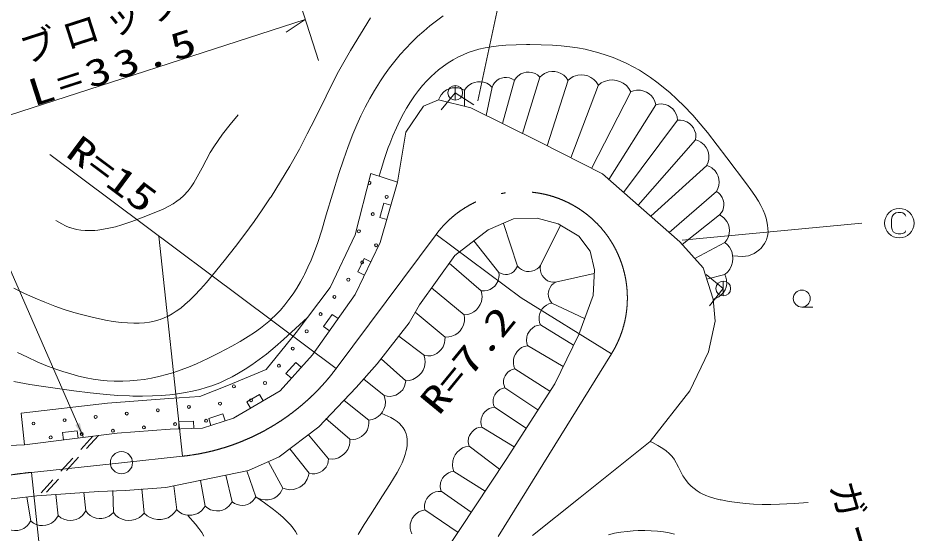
# Model space of a CAD drawing. Units: millimetres, scale not verified. Extents: x 40000 to 680000, y 20000 to 380000.
# Drawn here: x 254448 to 316029, y 286299 to 321246 of the extents above; entities that cross this region are included whole.
import ezdxf
from ezdxf.enums import TextEntityAlignment as Align

# ---------------------------------------------------------------- set-up
doc = ezdxf.new("R2010")
doc.units = ezdxf.units.MM
doc.header["$LTSCALE"] = 1000
doc.linetypes.add('USER1', pattern=[18.5, 14.557377, -1.819672, 0.303279, -1.819672])
doc.linetypes.add('USER3', pattern=[2, 1.2, -0.8])
for name, color, linetype, lineweight in [('M-BGD', 7, 'Continuous', 13), ('M-BMK', 2, 'USER1', 13), ('M-BMK-SRVR', 3, 'Continuous', 13), ('M-STR-HTXT', 7, 'Continuous', 13)]:
    doc.layers.add(name, color=color, linetype=linetype, lineweight=lineweight)
doc.styles.add('ＭＳ ゴシック', font='')
doc.styles.get('ＭＳ ゴシック').set_extended_font_data('MS Gothic')

# ---------------------------------------------------------------- blocks, each defined once
blk = doc.blocks.new('filled_arrow')
at = {"color": 0, "linetype": 'Continuous', "lineweight": -2}
blk.add_solid([(7.5, 1.25), (0, 0), (7.5, -1.25)], dxfattribs=at)

msp = doc.modelspace()

# ---------------------------------------------------------------- linework, layer by layer
at = {"layer": 'M-BGD'}
for p, q in [((289843, 317259), (288655, 313441)), ((284103, 316682), (284103, 315687)), ((286597, 316574), (286202, 314658)), ((288112, 317043), (287305, 314110)), ((291755, 317043), (290327, 312605)), ((293811, 316718), (291941, 311784)), ((284103, 316185), (283141, 315034)), ((284103, 316185), (285361, 315368)), ((284721, 316357), (284721, 315281)), ((296011, 316249), (293356, 311064)), ((297706, 315383), (294517, 310316)), ((299185, 314337), (295524, 309432)), ((300412, 313003), (296503, 308573)), ((301169, 311271), (297364, 307818)), ((301819, 309504), (298609, 306725)), ((302035, 307917), (299498, 305904)), ((288321, 304448), (287370, 307336)), ((289885, 304478), (291246, 307215)), ((287064, 304018), (285364, 306148)), ((302396, 306041), (300350, 304951)), ((285868, 302761), (283690, 304638)), ((290897, 303344), (293536, 303950)), ((302283, 302927), (301116, 303870)), ((302396, 303877), (301157, 303565)), ((284703, 301136), (282499, 302980)), ((302283, 303425), (302283, 302430)), ((302283, 302927), (301342, 301759)), ((290651, 301934), (292874, 300883)), ((283416, 299634), (281391, 301332)), ((307611, 301671), (308357, 301671)), ((289885, 300462), (292122, 299081)), ((282005, 298377), (280276, 299700)), ((288996, 299052), (291426, 297649)), ((280748, 296660), (279082, 298167)), ((288137, 297488), (290527, 295965)), ((279277, 295679), (277894, 296789)), ((287463, 296200), (289706, 294692)), ((278234, 293993), (276558, 295345)), ((286758, 294882), (288917, 293470)), ((276946, 292705), (275331, 294105)), ((285899, 293533), (288090, 292189)), ((275505, 291387), (274139, 293008)), ((274187, 290405), (272881, 292053)), ((285041, 292245), (287107, 290679)), ((272409, 289394), (271424, 291185)), ((268975, 288474), (268533, 290276)), ((270569, 288811), (269954, 290576)), ((283998, 290528), (286129, 289193)), ((265204, 287922), (265020, 289545)), ((267135, 288167), (266816, 289919)), ((257171, 287523), (256995, 288971)), ((259041, 287861), (258910, 289107)), ((260911, 287738), (260870, 289231)), ((262996, 287707), (262835, 289340)), ((283140, 289179), (285192, 287770)), ((255300, 287155), (255029, 288800)), ((282036, 287922), (284291, 286400))]:
    msp.add_line(p, q, dxfattribs=at)
at = {"layer": 'M-BGD', "linetype": 'USER3'}
for p, q in [((259512, 292910), (255826, 288888)), ((259895, 292958), (256188, 288914))]:
    msp.add_line(p, q, dxfattribs=at)
at = {"layer": 'M-BGD'}
for points in [[(254160, 302938), (254876, 302595), (255609, 302266), (256269, 301991), (256946, 301731), (257576, 301509), (258225, 301303), (258836, 301130), (259465, 300972), (260368, 300784), (260900, 300695), (261435, 300626), (261866, 300589), (262295, 300573), (262659, 300578), (263027, 300603), (263350, 300645), (263666, 300707), (264085, 300826), (264355, 300931), (264626, 301058), (264907, 301213), (265179, 301386), (265476, 301601), (265764, 301834), (266089, 302125), (266412, 302442), (266817, 302874), (267217, 303330), (267633, 303825), (268428, 304801), (269191, 305769), (269835, 306617), (270458, 307469), (271011, 308260), (271555, 309072), (271603, 309147), (272246, 310175), (272876, 311218), (273529, 312374), (274065, 313400), (274588, 314445), (276097, 317476), (276535, 318269), (276994, 319061), (277668, 320168), (278363, 321270)], [(283287, 321398), (282836, 321073), (282388, 320727), (281962, 320371), (281543, 319995), (281138, 319604), (280748, 319200), (280366, 318775), (280000, 318337), (279643, 317879), (279303, 317410), (278979, 316929), (278952, 316887), (278620, 316347), (278306, 315799), (278000, 315224), (277707, 314632), (277425, 314013), (277156, 313378), (276840, 312557), (276516, 311644), (276208, 310717), (275772, 309318), (275355, 307907), (275309, 307753), (275049, 306890), (274769, 306034), (274556, 305441), (274324, 304856), (274108, 304361), (273872, 303874), (273831, 303793), (273602, 303369), (273355, 302954), (273095, 302558), (272820, 302174), (272540, 301817), (272239, 301467), (271936, 301145), (271620, 300838), (271561, 300784), (271229, 300500), (270884, 300232), (270478, 299943), (270052, 299666), (269503, 299336), (268941, 299022), (268077, 298567), (267310, 298188), (266539, 297830), (265998, 297599), (265449, 297387), (265014, 297236), (264512, 297089), (263995, 296958), (263502, 296854), (262996, 296767), (262517, 296706), (262028, 296663), (261558, 296642), (261089, 296641), (260960, 296645), (260493, 296671), (260028, 296718), (259545, 296787), (259055, 296877), (258539, 296995), (258026, 297132), (257477, 297301), (256933, 297489), (256337, 297718), (255746, 297966), (255078, 298271), (254409, 298598)], [(302943, 305140), (303266, 305110), (303596, 305099), (303794, 305112), (303988, 305146), (304046, 305161), (304217, 305220), (304384, 305299), (304551, 305402), (304708, 305524), (304852, 305661), (304981, 305812), (305086, 305966), (305178, 306138), (305213, 306222), (305268, 306394), (305304, 306570), (305322, 306770), (305320, 306982), (305297, 307216), (305251, 307458), (305192, 307686), (305097, 307972), (304985, 308245), (304839, 308544), (304672, 308840), (304425, 309226), (304156, 309609), (303855, 310020), (302523, 311785), (301207, 313496), (300724, 314084), (300217, 314671), (300163, 314730), (299651, 315256), (299118, 315774), (298674, 316179), (298210, 316576), (297787, 316912), (297352, 317231), (296599, 317722), (296180, 317956), (295742, 318177), (295286, 318384), (294821, 318572), (294340, 318746), (293851, 318900), (292907, 319143), (292398, 319236), (291877, 319311), (291285, 319375), (290689, 319418), (289929, 319449), (289163, 319461), (288939, 319461), (288240, 319446), (287532, 319411), (287031, 319367), (286534, 319303), (286121, 319231), (285704, 319137), (285340, 319035), (284981, 318913), (284972, 318910), (284630, 318768), (284287, 318603), (283953, 318419), (283619, 318213), (283296, 317989), (282975, 317743), (282468, 317297), (282172, 316997), (281891, 316684), (281606, 316334), (281337, 315973), (281062, 315567), (280805, 315150), (280601, 314794), (280345, 314307), (280106, 313812), (279873, 313281), (279655, 312734), (279561, 312481), (279309, 311745), (279073, 310992), (278933, 310534)], [(286600, 316575), (286674, 316726), (286757, 316860), (286929, 317029), (287090, 317125), (287238, 317183), (287417, 317222), (287586, 317225), (287780, 317202), (287944, 317140), (288108, 317042)], [(288116, 317043), (288225, 317193), (288340, 317322), (288559, 317472), (288752, 317545), (288924, 317579), (289125, 317587), (289309, 317557), (289515, 317495), (289681, 317397), (289839, 317259)], [(289848, 317259), (290003, 317391), (290161, 317499), (290434, 317604), (290660, 317631), (290852, 317624), (291070, 317580), (291260, 317501), (291464, 317381), (291617, 317233), (291750, 317043)], [(291760, 317042), (291934, 317178), (292109, 317287), (292410, 317387), (292655, 317406), (292863, 317389), (293096, 317331), (293297, 317236), (293512, 317097), (293670, 316930), (293806, 316719)], [(282975, 315705), (283052, 315888), (283140, 316051), (283331, 316262), (283514, 316385), (283684, 316463), (283892, 316521), (284091, 316536), (284320, 316522), (284518, 316461), (284716, 316356)], [(284726, 316358), (284845, 316519), (284971, 316657), (285209, 316818), (285419, 316894), (285605, 316930), (285823, 316936), (286022, 316902), (286244, 316832), (286422, 316725), (286592, 316573)], [(293816, 316717), (294012, 316853), (294208, 316961), (294538, 317052), (294803, 317059), (295027, 317028), (295275, 316952), (295487, 316838), (295711, 316675), (295872, 316486), (296006, 316250)], [(296015, 316247), (296205, 316316), (296389, 316361), (296678, 316363), (296897, 316310), (297073, 316236), (297259, 316119), (297407, 315980), (297555, 315798), (297645, 315607), (297702, 315386)], [(264764, 293388), (266950, 293463), (269061, 294142), (272228, 295989), (274414, 298439), (277317, 302510), (279013, 306053), (280182, 310124), (280747, 313517), (281953, 315289), (282971, 315703), (285157, 315176), (289869, 312839), (294091, 310690), (299331, 306091), (300914, 304319), (301593, 302208), (301743, 300701), (301291, 298627), (300009, 295989), (297333, 292558), (292583, 288751), (289342, 286188)], [(297710, 315381), (297898, 315420), (298077, 315437), (298350, 315400), (298549, 315320), (298705, 315226), (298864, 315091), (298985, 314940), (299099, 314748), (299158, 314557), (299182, 314340)], [(269373, 314705), (268836, 314050), (268314, 313382), (268009, 312961), (267713, 312518), (267481, 312137), (266931, 311107), (266369, 310098), (266183, 309818), (265983, 309553), (265656, 309197), (265448, 309012), (265225, 308842), (264956, 308664), (264665, 308497), (264288, 308308), (263897, 308134), (262818, 307711), (262150, 307465), (261483, 307240), (261053, 307115), (260608, 307007), (260238, 306936), (259862, 306886), (259642, 306866), (259319, 306852), (258986, 306859), (258704, 306883), (258417, 306928), (258174, 306986), (257928, 307065), (257919, 307069), (257663, 307178), (257406, 307310), (257006, 307542)], [(299188, 314334), (299381, 314332), (299560, 314312), (299819, 314218), (299996, 314098), (300129, 313974), (300257, 313808), (300342, 313634), (300414, 313423), (300431, 313223), (300409, 313006)], [(300414, 312998), (300603, 312932), (300772, 312851), (300996, 312670), (301130, 312492), (301219, 312325), (301289, 312118), (301315, 311918), (301313, 311685), (301263, 311482), (301167, 311276)], [(301171, 311267), (301355, 311189), (301519, 311099), (301730, 310906), (301853, 310720), (301931, 310548), (301988, 310339), (302002, 310138), (301987, 309907), (301924, 309708), (301817, 309508)], [(254888, 292332), (254643, 294477), (260503, 295145), (264676, 295467), (266763, 295600), (268716, 296376), (271285, 297446), (273318, 299935), (275619, 302985), (277305, 306570), (278375, 310717), (280182, 310124)], [(301819, 309500), (301958, 309402), (302077, 309297), (302218, 309097), (302286, 308921), (302320, 308764), (302329, 308579), (302303, 308410), (302248, 308221), (302160, 308067), (302035, 307921)], [(279735, 308570), (279255, 308707), (278979, 307746), (279459, 307608)], [(302036, 307912), (302207, 307804), (302356, 307687), (302536, 307459), (302630, 307253), (302680, 307068), (302702, 306849), (302683, 306646), (302630, 306417), (302535, 306228), (302395, 306046)], [(314667, 307828), (314627, 307923), (314557, 307993), (314462, 308048), (314347, 308078), (314152, 308078), (313997, 308048), (313837, 307938), (313742, 307798), (313702, 307598), (313702, 307108), (313742, 306898), (313817, 306773), (313962, 306668), (314142, 306628), (314332, 306628), (314477, 306643), (314552, 306688), (314622, 306753), (314652, 306823)], [(275562, 272167), (278719, 277392), (283360, 284986), (287546, 291346), (290856, 296474), (292479, 299817), (293452, 302445), (293550, 304198), (293258, 305463), (292479, 306469), (291083, 307313), (289655, 307703), (288065, 307638), (286345, 306891), (284074, 305171), (281672, 301829), (280977, 300601), (278805, 297810), (277377, 296208), (274857, 293553), (272163, 291509), (270087, 290600), (264477, 289432)], [(302396, 306036), (302563, 305879), (302704, 305716), (302856, 305424), (302915, 305175), (302931, 304959), (302910, 304710), (302845, 304488), (302737, 304245), (302591, 304055), (302396, 303882)], [(278381, 304733), (277930, 304949), (277498, 304047), (277949, 303831)], [(288318, 304447), (288260, 304318), (288194, 304204), (288054, 304058), (287921, 303974), (287799, 303922), (287650, 303885), (287508, 303879), (287346, 303893), (287207, 303941), (287067, 304020)], [(289881, 304478), (289770, 304355), (289655, 304251), (289446, 304137), (289267, 304091), (289111, 304076), (288931, 304088), (288769, 304132), (288592, 304207), (288453, 304310), (288325, 304448)], [(290894, 303347), (290733, 303351), (290583, 303370), (290367, 303452), (290220, 303555), (290110, 303661), (290005, 303801), (289935, 303948), (289878, 304126), (289866, 304294), (289887, 304476)], [(287061, 304015), (287072, 303832), (287064, 303660), (286991, 303406), (286888, 303229), (286777, 303094), (286627, 302961), (286467, 302868), (286270, 302787), (286080, 302758), (285871, 302765)], [(302394, 303873), (302465, 303689), (302513, 303512), (302521, 303231), (302475, 303017), (302407, 302844), (302298, 302660), (302166, 302513), (301992, 302366), (301809, 302274), (301595, 302213)], [(290652, 301937), (290561, 302058), (290487, 302180), (290422, 302388), (290411, 302557), (290425, 302699), (290467, 302859), (290535, 302996), (290633, 303143), (290750, 303250), (290896, 303340)], [(285866, 302757), (285907, 302549), (285925, 302352), (285882, 302051), (285792, 301832), (285688, 301661), (285538, 301485), (285370, 301354), (285157, 301229), (284946, 301166), (284706, 301141)], [(289887, 300466), (289828, 300632), (289790, 300792), (289791, 301044), (289838, 301235), (289904, 301387), (290007, 301549), (290130, 301677), (290289, 301804), (290456, 301881), (290650, 301930)], [(276156, 300882), (275749, 301172), (275168, 300358), (275575, 300067)], [(284700, 301133), (284723, 300924), (284724, 300728), (284656, 300435), (284549, 300226), (284431, 300067), (284268, 299907), (284091, 299791), (283871, 299687), (283657, 299642), (283419, 299638)], [(254153, 296620), (255234, 296429), (256317, 296259), (258225, 295988), (259324, 295857), (260435, 295745), (261212, 295685), (261995, 295644), (262226, 295637), (262884, 295628), (263554, 295640), (264142, 295669), (264738, 295719), (265269, 295783), (265805, 295867), (266286, 295963), (266770, 296080), (267207, 296206), (267647, 296354), (267702, 296374), (268122, 296541), (268534, 296725), (268963, 296941), (269393, 297180), (269849, 297457), (270296, 297753), (270791, 298107), (271287, 298486), (271876, 298966), (272456, 299465), (274084, 300950)], [(288998, 299055), (288953, 299226), (288928, 299390), (288950, 299642), (289013, 299829), (289091, 299977), (289208, 300130), (289341, 300248), (289512, 300362), (289685, 300426), (289883, 300458)], [(283412, 299631), (283407, 299431), (283383, 299245), (283281, 298976), (283153, 298793), (283022, 298657), (282847, 298526), (282665, 298440), (282443, 298369), (282235, 298354), (282009, 298380)], [(288139, 297492), (288081, 297672), (288043, 297845), (288050, 298116), (288105, 298319), (288180, 298482), (288294, 298653), (288429, 298788), (288604, 298921), (288784, 299000), (288994, 299048)], [(282002, 298373), (282044, 298151), (282061, 297940), (282012, 297621), (281915, 297389), (281802, 297207), (281640, 297023), (281460, 296884), (281232, 296754), (281006, 296689), (280751, 296664)], [(273654, 297587), (273281, 297920), (272615, 297174), (272988, 296841)], [(287464, 296203), (287414, 296349), (287380, 296489), (287381, 296711), (287424, 296877), (287481, 297011), (287572, 297152), (287680, 297264), (287820, 297375), (287966, 297442), (288136, 297485)], [(280745, 296658), (280714, 296472), (280667, 296303), (280537, 296068), (280395, 295914), (280255, 295805), (280076, 295707), (279896, 295651), (279681, 295614), (279486, 295627), (279280, 295681)], [(271077, 295317), (270825, 295749), (269961, 295245), (270213, 294813)], [(279274, 295675), (279329, 295472), (279361, 295277), (279338, 294977), (279264, 294754), (279173, 294578), (279036, 294394), (278879, 294253), (278677, 294115), (278472, 294038), (278237, 293997)], [(286759, 294885), (286708, 295035), (286676, 295180), (286678, 295407), (286723, 295578), (286784, 295716), (286878, 295860), (286990, 295974), (287135, 296087), (287286, 296155), (287461, 296197)], [(268482, 293955), (268329, 294431), (267377, 294125), (267530, 293649)], [(279112, 294458), (279737, 294174), (279949, 294049), (280151, 293907), (280316, 293767), (280464, 293615), (280575, 293473), (280674, 293313), (280713, 293234), (280774, 293069), (280817, 292896), (280842, 292697), (280848, 292494), (280833, 292259), (280798, 292025), (280782, 291945), (280714, 291678), (280624, 291411), (280498, 291107), (280350, 290804), (280155, 290448), (279672, 289653), (279178, 288880), (278344, 287592), (277919, 286936), (277507, 286262)], [(285901, 293536), (285859, 293700), (285836, 293857), (285857, 294100), (285919, 294278), (285994, 294420), (286107, 294566), (286235, 294679), (286399, 294788), (286565, 294848), (286755, 294878)], [(266357, 293443), (266340, 293942), (265340, 293908), (265358, 293408)], [(278231, 293989), (278237, 293796), (278224, 293616), (278141, 293352), (278028, 293169), (277909, 293030), (277748, 292895), (277577, 292802), (277368, 292721), (277169, 292695), (276950, 292708)], [(218281, 276966), (221716, 278724), (246708, 291164), (248932, 291842), (251005, 292181), (254888, 292332), (261164, 293116), (264764, 293388)], [(258522, 292786), (258460, 293282), (257468, 293158), (257530, 292662)], [(285043, 292248), (285005, 292408), (284986, 292561), (285012, 292794), (285075, 292966), (285151, 293101), (285263, 293241), (285389, 293347), (285550, 293449), (285712, 293504), (285897, 293530)], [(276943, 292702), (276941, 292494), (276918, 292302), (276816, 292023), (276686, 291832), (276552, 291689), (276373, 291552), (276186, 291460), (275958, 291384), (275743, 291366), (275509, 291390)], [(308052, 288431), (307085, 288357), (306108, 288301), (305521, 288286), (304933, 288290), (304347, 288314), (303790, 288356), (303224, 288419), (302688, 288498), (302144, 288600), (302084, 288612), (301720, 288695), (301353, 288800), (301101, 288892), (300857, 289002), (300710, 289082), (300507, 289210), (300306, 289360), (300117, 289527), (299935, 289716), (299767, 289919), (299616, 290136), (299552, 290240), (299255, 290817), (298947, 291370), (298901, 291433), (298766, 291596), (298608, 291753), (298412, 291916), (298192, 292071), (297845, 292283), (297481, 292481), (297333, 292558)], [(284001, 290532), (283943, 290738), (283910, 290934), (283930, 291239), (284003, 291465), (284094, 291645), (284232, 291832), (284390, 291976), (284593, 292117), (284800, 292197), (285038, 292241)], [(275502, 291384), (275483, 291211), (275447, 291052), (275338, 290827), (275214, 290678), (275089, 290570), (274928, 290470), (274763, 290409), (274566, 290365), (274384, 290368), (274190, 290408)], [(274183, 290403), (274132, 290192), (274064, 290000), (273895, 289739), (273719, 289574), (273548, 289459), (273334, 289361), (273121, 289311), (272870, 289286), (272647, 289317), (272413, 289396)], [(283142, 289182), (283100, 289347), (283076, 289504), (283098, 289746), (283159, 289925), (283235, 290066), (283347, 290213), (283476, 290325), (283640, 290434), (283806, 290494), (283996, 290525)], [(264477, 289432), (261709, 289240), (259920, 289178)], [(259920, 289178), (255710, 288880), (250745, 288296), (243346, 284986), (229099, 277814), (218552, 272394), (212073, 268929)], [(272404, 289392), (272316, 289207), (272216, 289044), (272008, 288837), (271813, 288719), (271633, 288647), (271416, 288599), (271210, 288594), (270974, 288620), (270773, 288694), (270574, 288813)], [(282039, 287925), (282021, 288102), (282022, 288268), (282083, 288515), (282176, 288690), (282277, 288824), (282416, 288957), (282567, 289053), (282754, 289139), (282936, 289175), (283137, 289176)], [(268970, 288473), (268861, 288308), (268743, 288166), (268516, 287996), (268313, 287910), (268131, 287865), (267916, 287848), (267719, 287872), (267496, 287930), (267315, 288027), (267140, 288168)], [(270565, 288810), (270476, 288662), (270378, 288533), (270186, 288376), (270012, 288294), (269855, 288248), (269669, 288225), (269495, 288238), (269299, 288280), (269137, 288358), (268979, 288475)], [(270569, 288811), (271164, 288396), (271766, 287951), (272103, 287681), (272407, 287420), (272707, 287136), (272914, 286914), (273110, 286674), (273255, 286468), (273379, 286255)], [(259036, 287860), (258927, 287690), (258809, 287544), (258580, 287367), (258374, 287277), (258189, 287229), (257971, 287209), (257769, 287231), (257542, 287286), (257355, 287383), (257175, 287524)], [(260907, 287738), (260761, 287602), (260613, 287490), (260352, 287376), (260134, 287338), (259946, 287336), (259732, 287369), (259544, 287438), (259340, 287545), (259184, 287682), (259046, 287860)], [(262991, 287707), (262837, 287548), (262679, 287415), (262395, 287273), (262155, 287219), (261946, 287207), (261707, 287231), (261494, 287297), (261261, 287404), (261080, 287548), (260916, 287738)], [(265198, 287921), (265055, 287735), (264903, 287575), (264620, 287392), (264372, 287306), (264153, 287268), (263897, 287266), (263664, 287310), (263405, 287396), (263198, 287526), (263002, 287708)], [(267130, 288167), (267009, 287999), (266880, 287855), (266637, 287687), (266421, 287606), (266230, 287567), (266006, 287558), (265800, 287590), (265571, 287659), (265385, 287768), (265208, 287923)], [(281149, 286301), (281088, 286488), (281049, 286667), (281055, 286949), (281113, 287160), (281189, 287330), (281308, 287508), (281448, 287647), (281629, 287786), (281816, 287868), (282034, 287918)], [(255296, 287155), (255182, 286985), (255059, 286839), (254824, 286664), (254614, 286577), (254426, 286532), (254204, 286515), (254000, 286541), (253771, 286602), (253584, 286703), (253404, 286850)], [(257166, 287522), (257059, 287351), (256943, 287202), (256716, 287021), (256511, 286927), (256327, 286877), (256108, 286853), (255905, 286871), (255676, 286923), (255488, 287018), (255305, 287156)], [(267049, 286150), (266905, 286385), (266705, 286670), (266480, 286954), (265954, 287551)], [(294506, 286240), (294912, 286333), (295332, 286409), (295756, 286465), (296180, 286500), (296514, 286514), (296959, 286523), (297402, 286512), (297813, 286482), (298220, 286432), (298605, 286366), (298985, 286279)]]:
    msp.add_lwpolyline(points, dxfattribs=at)
for centre, radius in [((284103, 316185), 500), ((279447, 309136), 100), ((278505, 307969), 100), ((314227, 307353), 1000), ((277563, 306802), 100), ((278731, 305860), 100), ((277789, 304692), 100), ((276847, 303525), 100), ((302283, 302927), 500), ((275905, 302358), 100), ((307611, 302245), 574), ((274963, 301190), 100), ((274021, 300023), 100), ((273079, 298856), 100), ((272137, 297688), 100), ((269086, 296295), 100), ((271195, 296521), 100), ((266034, 294903), 100), ((268144, 295128), 100), ((270253, 295353), 100), ((261816, 294452), 100), ((263925, 294677), 100), ((255488, 293775), 100), ((257597, 294001), 100), ((259707, 294226), 100), ((265093, 293735), 100), ((267202, 293961), 100), ((258765, 293059), 100), ((260874, 293284), 100), ((262983, 293510), 100), ((256655, 292834), 100)]:
    msp.add_circle(centre, radius, dxfattribs=at)
for centre, start, end in [((278280, 310078), 213.06478, 117.99463), ((269311, 294186), 91.22594, 149.28694)]:
    msp.add_arc(centre, 100, start, end, dxfattribs=at)
at = {"layer": 'M-BMK'}
for p, q in [((276022, 297501), (282808, 306594)), ((294697, 298492), (278338, 272116)), ((261459, 291118), (265590, 291558)), ((261459, 291118), (255345, 290466))]:
    msp.add_line(p, q, dxfattribs=at)
for centre, radius, start, end in [((288578, 302287), 7200, 328.19172, 143.26449), ((264001, 306473), 15000, 276.07959, 323.26449), ((259581, 250691), 40000, 96.07959, 116.84386)]:
    msp.add_arc(centre, radius, start, end, dxfattribs=at)
at = {"layer": 'M-BMK-SRVR'}
msp.add_circle((261459, 291118), 750, dxfattribs=at)
at = {"layer": 'M-STR-HTXT'}
for p, q in [((287939, 326359), (285628, 315646)), ((274824, 318380), (273621, 322111)), ((273928, 321159), (251982, 314080)), ((273928, 321159), (272633, 320288)), ((276022, 297501), (256596, 312000)), ((299493, 306193), (311677, 307348)), ((265590, 291558), (264001, 306473)), ((282808, 306594), (288578, 302287)), ((288578, 302287), (294697, 298492)), ((255345, 290466), (258053, 265042))]:
    msp.add_line(p, q, dxfattribs=at)
msp.add_lwpolyline([(258879, 292831), (246783, 320461), (219716, 320461)], dxfattribs=at)

# ---------------------------------------------------------------- block references
at = {"layer": 'M-STR-HTXT', "xscale": 133, "yscale": 133, "rotation": 113.6}
msp.add_blockref('filled_arrow', (258879, 292831), dxfattribs=at)

# ---------------------------------------------------------------- texts
at = {"layer": 'M-STR-HTXT', "style": 'ＭＳ ゴシック', "width": 1.35}
for s, rotation, p in [('R=15', 323.264, (257248, 311513)), ('R=7.2', 50.667, (283410, 293894))]:
    msp.add_text(s, height=1833, rotation=rotation, dxfattribs=at).set_placement(p, align=Align.BOTTOM_LEFT)
at = {"layer": 'M-STR-HTXT', "char_height": 1833, "attachment_point": 7, "style": 'ＭＳ ゴシック'}
for s, insert, rotation in [('\\T1.2;ブロック', (254981, 317963), 17.879), ('\\T1.2;\\W1.35;L=33.5', (255502, 315215), 17.879), ('\\T1.2;\\W1.35;L=33.5', (255502, 315215), 17.879), ('\\T1.2;ガードレール', (309385, 289535), 286.666)]:
    msp.add_mtext(s, dxfattribs=dict(at, insert=insert, rotation=rotation))

doc.saveas('drawing.dxf')
